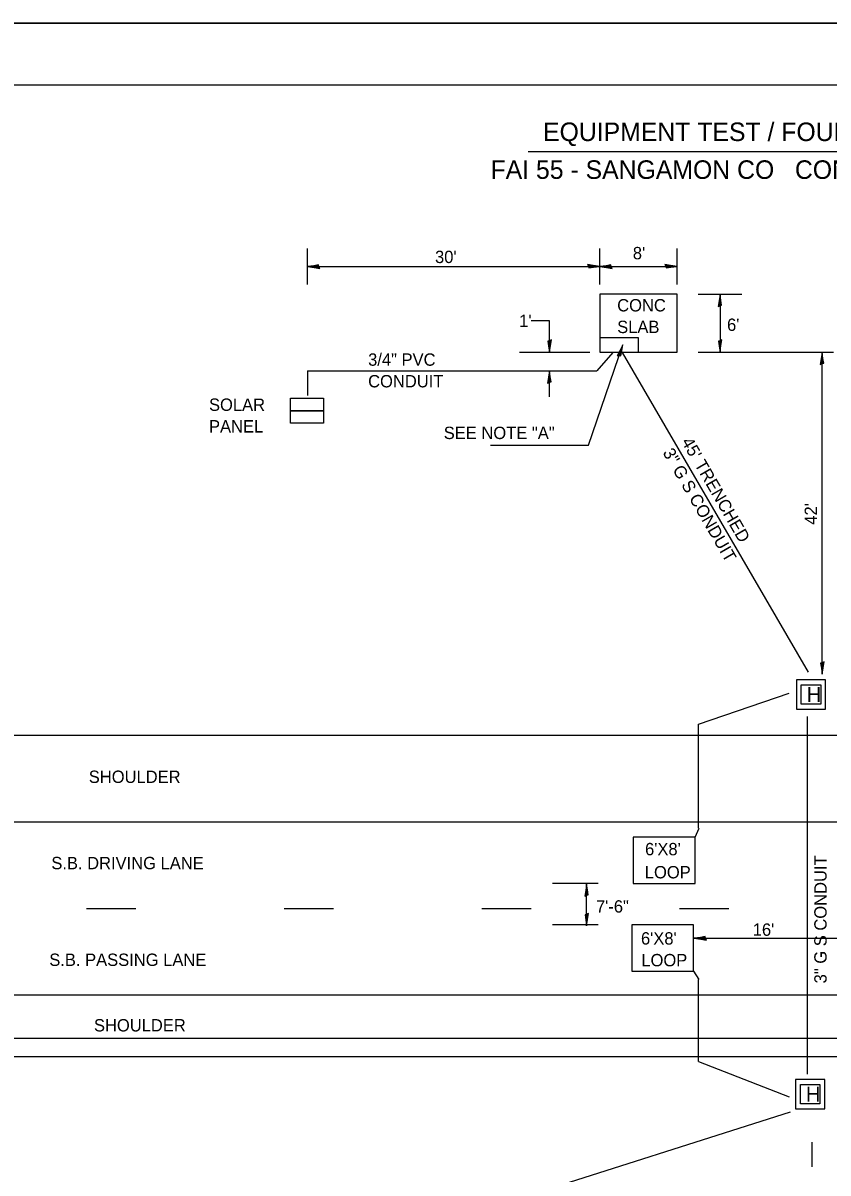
# Model space of a CAD drawing. Extents: x 17216 to 18874, y 6612 to 8544.
# Drawn here: x 17694.6 to 17824.9, y 8358.3 to 8544.4 of the extents above; entities that cross this region are included whole.
import ezdxf

# ---------------------------------------------------------------- set-up
doc = ezdxf.new("R2010")
doc.units = 0
for name, color, linetype in [('Alignment_EX_20 Centerline', 7, 'Continuous'), ('Design_EX_Roadway Dimensions', 7, 'Continuous'), ('Design_EX_Roadway Notes', 7, 'Continuous'), ('Design_PR_PMK Symbols', 7, 'Continuous'), ('Level 48', 7, 'Continuous'), ('Lighting_PR_Above Ground Items', 7, 'Continuous'), ('Sheets_50 Reference Boundary', 7, 'Continuous'), ('Sheets_General Details', 7, 'Continuous'), ('Sheets_Printer Plotting Border', 7, 'Continuous'), ('Signals_EX_Detector Loop', 7, 'Continuous'), ('Signals_PR_Detector Loop', 7, 'Continuous'), ('Topo_EOP', 7, 'Continuous'), ('Topo_Shoulder', 7, 'Continuous')]:
    doc.layers.add(name, color=color, linetype=linetype)

msp = doc.modelspace()

# ---------------------------------------------------------------- linework, layer by layer
at = {"layer": 'Alignment_EX_20 Centerline'}
msp.add_line((17553.85, 8380.11), (18189.55, 8380.11), dxfattribs=at)
at = {"layer": 'Design_EX_Roadway Dimensions'}
for p, q in [((17740.63, 8502.05), (17740.63, 8507.9)), ((17787.94, 8502.05), (17787.94, 8507.9)), ((17800.44, 8502.05), (17800.44, 8507.9)), ((17740.63, 8504.98), (17787.94, 8504.98)), ((17787.94, 8504.98), (17800.44, 8504.98)), ((17803.87, 8500.48), (17810.93, 8500.48)), ((17807.4, 8500.48), (17807.4, 8491.11)), ((17779.79, 8496.17), (17776.81, 8496.17)), ((17779.79, 8491.11), (17779.79, 8496.17)), ((17774.96, 8491.11), (17786.3, 8491.11)), ((17803.87, 8491.11), (17825.76, 8491.11)), ((17823.92, 8438.99), (17823.92, 8491.11)), ((17779.79, 8483.9), (17779.79, 8488.11)), ((17787.68, 8405.14), (17780.29, 8405.14)), ((17785.81, 8398.27), (17785.81, 8405.08)), ((17787.68, 8398.42), (17780.29, 8398.42)), ((17803.21, 8396.28), (17841.26, 8396.28))]:
    msp.add_line(p, q, dxfattribs=at)
for points in [[(17742.47, 8504.95), (17742.41, 8505.22), (17741.63, 8505.1), (17740.63, 8504.98), (17741.7, 8504.83), (17742.63, 8504.67), (17742.47, 8504.95), (17742.39, 8505.13), (17741.31, 8504.97), (17742.49, 8504.77), (17742.31, 8505), (17741.82, 8504.97), (17742.3, 8504.9)], [(17786.1, 8505), (17786.16, 8504.73), (17786.94, 8504.85), (17787.94, 8504.98), (17786.87, 8505.12), (17785.94, 8505.29), (17786.1, 8505), (17786.18, 8504.82), (17787.27, 8504.98), (17786.08, 8505.18), (17786.26, 8504.95), (17786.76, 8504.98), (17786.28, 8505.06)], [(17789.77, 8504.95), (17789.71, 8505.22), (17788.94, 8505.1), (17787.94, 8504.98), (17789, 8504.83), (17789.94, 8504.67), (17789.77, 8504.95), (17789.69, 8505.13), (17788.61, 8504.97), (17789.79, 8504.77), (17789.62, 8505), (17789.12, 8504.97), (17789.6, 8504.9)], [(17798.6, 8505), (17798.66, 8504.73), (17799.44, 8504.85), (17800.44, 8504.98), (17799.37, 8505.12), (17798.44, 8505.29), (17798.6, 8505), (17798.68, 8504.82), (17799.77, 8504.98), (17798.58, 8505.18), (17798.76, 8504.95), (17799.26, 8504.98), (17798.78, 8505.06)], [(17807.38, 8498.65), (17807.65, 8498.71), (17807.53, 8499.49), (17807.4, 8500.48), (17807.26, 8499.42), (17807.09, 8498.48), (17807.38, 8498.65), (17807.56, 8498.73), (17807.4, 8499.81), (17807.19, 8498.63), (17807.42, 8498.8), (17807.39, 8499.3), (17807.32, 8498.82)], [(17779.81, 8492.94), (17779.54, 8492.88), (17779.66, 8492.11), (17779.79, 8491.11), (17779.94, 8492.17), (17780.1, 8493.11), (17779.81, 8492.94), (17779.63, 8492.86), (17779.79, 8491.78), (17780, 8492.96), (17779.76, 8492.79), (17779.8, 8492.29), (17779.87, 8492.77)], [(17807.43, 8492.94), (17807.15, 8492.88), (17807.27, 8492.11), (17807.4, 8491.11), (17807.55, 8492.17), (17807.71, 8493.11), (17807.43, 8492.94), (17807.25, 8492.86), (17807.4, 8491.78), (17807.61, 8492.96), (17807.38, 8492.79), (17807.41, 8492.29), (17807.48, 8492.77)], [(17823.9, 8489.27), (17824.17, 8489.33), (17824.05, 8490.11), (17823.92, 8491.11), (17823.78, 8490.04), (17823.61, 8489.11), (17823.9, 8489.27), (17824.08, 8489.35), (17823.92, 8490.44), (17823.72, 8489.25), (17823.95, 8489.43), (17823.92, 8489.93), (17823.84, 8489.45)], [(17779.76, 8486.27), (17780.04, 8486.33), (17779.92, 8487.11), (17779.79, 8488.11), (17779.64, 8487.04), (17779.48, 8486.11), (17779.76, 8486.27), (17779.94, 8486.35), (17779.79, 8487.44), (17779.58, 8486.25), (17779.81, 8486.43), (17779.78, 8486.93), (17779.71, 8486.45)], [(17823.95, 8440.82), (17823.68, 8440.76), (17823.8, 8439.98), (17823.92, 8438.99), (17824.07, 8440.05), (17824.24, 8440.99), (17823.95, 8440.82), (17823.77, 8440.74), (17823.93, 8439.66), (17824.13, 8440.84), (17823.9, 8440.67), (17823.93, 8440.17), (17824.01, 8440.65)], [(17785.78, 8403.24), (17786.06, 8403.31), (17785.94, 8404.08), (17785.81, 8405.08), (17785.67, 8404.01), (17785.5, 8403.08), (17785.78, 8403.24), (17785.97, 8403.33), (17785.81, 8404.41), (17785.6, 8403.23), (17785.83, 8403.4), (17785.8, 8403.9), (17785.73, 8403.42)], [(17785.84, 8400.1), (17785.56, 8400.04), (17785.68, 8399.27), (17785.81, 8398.27), (17785.96, 8399.33), (17786.12, 8400.27), (17785.84, 8400.1), (17785.66, 8400.02), (17785.81, 8398.94), (17786.02, 8400.12), (17785.79, 8399.95), (17785.82, 8399.45), (17785.89, 8399.93)], [(17805.05, 8396.26), (17804.99, 8396.53), (17804.21, 8396.41), (17803.21, 8396.28), (17804.28, 8396.14), (17805.21, 8395.97), (17805.05, 8396.26), (17804.96, 8396.44), (17803.88, 8396.28), (17805.06, 8396.08), (17804.89, 8396.31), (17804.39, 8396.28), (17804.87, 8396.2)], [(17822.33, 8359.28), (17822.33, 8363.28)]]:
    msp.add_lwpolyline(points, dxfattribs=at)
at = {"layer": 'Design_EX_Roadway Notes'}
for p, q in [((17786.09, 8476.05), (17791.68, 8492.29)), ((17770.26, 8476.05), (17786.09, 8476.05))]:
    msp.add_line(p, q, dxfattribs=at)
msp.add_lwpolyline([(17791.06, 8490.56), (17791.33, 8490.53), (17791.48, 8491.3), (17791.68, 8492.29), (17791.19, 8491.33), (17790.74, 8490.5), (17791.06, 8490.56), (17791.25, 8490.58), (17791.46, 8491.66), (17790.88, 8490.6), (17791.15, 8490.69), (17791.29, 8491.17), (17791.06, 8490.74)], dxfattribs=at)
at = {"layer": 'Design_PR_PMK Symbols'}
msp.add_line((17553.85, 8429.11), (18189.55, 8429.11), dxfattribs=at)
for points in [[(17704.84, 8401.11), (17704.92, 8401.11)], [(17704.92, 8401.11), (17712.84, 8401.11)], [(17736.84, 8401.11), (17736.92, 8401.11)], [(17736.92, 8401.11), (17744.84, 8401.11)], [(17768.84, 8401.11), (17768.92, 8401.11)], [(17768.92, 8401.11), (17776.84, 8401.11)], [(17800.84, 8401.11), (17800.92, 8401.11)], [(17800.92, 8401.11), (17808.84, 8401.11)]]:
    msp.add_lwpolyline(points, dxfattribs=at)
at = {"layer": 'Level 48'}
msp.add_lwpolyline([(17513.85, 8544.37), (18193.85, 8544.37), (18193.85, 8104.37), (17513.85, 8104.37)], close=True, dxfattribs=at)
at = {"layer": 'Lighting_PR_Above Ground Items'}
for points in [[(17819.63, 8368.68), (17824.36, 8368.68), (17824.36, 8373.4), (17819.63, 8373.4)], [(17820.42, 8369.47), (17820.42, 8372.62), (17823.57, 8372.62), (17823.57, 8369.47)]]:
    msp.add_lwpolyline(points, close=True, dxfattribs=at)
at = {"layer": 'Sheets_50 Reference Boundary'}
msp.add_lwpolyline([(17553.85, 8534.37), (18183.85, 8534.37), (18183.85, 8134.37), (17553.85, 8134.37)], close=True, dxfattribs=at)
at = {"layer": 'Sheets_General Details'}
for p, q in [((18193.85, 8544.37), (17513.85, 8544.37)), ((17776.33, 8523.57), (17895.52, 8523.57))]:
    msp.add_line(p, q, dxfattribs=at)
msp.add_lwpolyline([(17553.85, 8534.37), (18183.85, 8534.37), (18183.85, 8114.37), (17553.85, 8114.37)], close=True, dxfattribs=at)
at = {"layer": 'Sheets_Printer Plotting Border'}
msp.add_lwpolyline([(17513.85, 8104.37), (18193.85, 8104.37), (18193.85, 8544.37), (17513.85, 8544.37)], close=True, dxfattribs=at)
at = {"layer": 'Signals_EX_Detector Loop'}
for points in [[(17787.94, 8491.11), (17800.44, 8491.11), (17800.44, 8500.48), (17787.94, 8500.48)], [(17787.94, 8491.11), (17800.44, 8491.11), (17800.44, 8500.48), (17787.94, 8500.48)], [(17787.94, 8491.11), (17794.19, 8491.11), (17794.19, 8493.45), (17787.94, 8493.45)], [(17793.36, 8405.14), (17803.36, 8405.14), (17803.36, 8412.64), (17793.36, 8412.64)], [(17793.11, 8390.92), (17803.11, 8390.92), (17803.11, 8398.42), (17793.11, 8398.42)]]:
    msp.add_lwpolyline(points, close=True, dxfattribs=at)
at = {"layer": 'Signals_PR_Detector Loop'}
for p, q in [((17790.07, 8491.04), (17787.43, 8488.11)), ((17791.58, 8491.06), (17821.67, 8439.31)), ((17740.63, 8488.11), (17787.43, 8488.11)), ((17740.63, 8488.11), (17740.63, 8484.08)), ((17803.93, 8430.9), (17818.61, 8435.92)), ((17821.57, 8374.28), (17821.57, 8432.16)), ((17803.93, 8414.07), (17803.93, 8430.9)), ((17803.36, 8412.64), (17804.03, 8414.07)), ((17803.11, 8390.92), (17803.99, 8389.62)), ((17803.93, 8376.35), (17803.93, 8389.62)), ((17803.93, 8376.35), (17818.59, 8370.62)), ((17818.74, 8368.14), (17713.45, 8334.67))]:
    msp.add_line(p, q, dxfattribs=at)
for points in [[(17737.89, 8483.64), (17743.23, 8483.64), (17743.23, 8481.64), (17737.89, 8481.64)], [(17737.89, 8481.64), (17743.23, 8481.64), (17743.23, 8479.64), (17737.89, 8479.64)], [(17819.75, 8433.35), (17824.48, 8433.35), (17824.48, 8438.07), (17819.75, 8438.07)], [(17820.54, 8434.13), (17820.54, 8437.28), (17823.69, 8437.28), (17823.69, 8434.13)]]:
    msp.add_lwpolyline(points, close=True, dxfattribs=at)
at = {"layer": 'Topo_EOP'}
for p, q in [((17635.93, 8415.11), (17978.29, 8415.11)), ((17635.93, 8387.11), (17978.29, 8387.11))]:
    msp.add_line(p, q, dxfattribs=at)
at = {"layer": 'Topo_Shoulder'}
for p, q in [((17635.93, 8429.11), (17978.29, 8429.11)), ((17635.93, 8377.11), (17978.29, 8377.11))]:
    msp.add_line(p, q, dxfattribs=at)

# ---------------------------------------------------------------- texts
at = {"layer": 'Design_EX_Roadway Dimensions'}
for s, p in [("8'", (17793.28, 8506.14)), ("30'", (17761.27, 8505.53)), ("1'", (17774.89, 8495.2)), ("6'", (17808.53, 8494.55)), ('7\'-6"', (17787.32, 8400.42)), ("16'", (17812.69, 8396.67))]:
    msp.add_text(s, height=2, dxfattribs=at).set_placement(p)
msp.add_text("42'", height=2, rotation=90, dxfattribs=at).set_placement((17823.09, 8463.19))
at = {"layer": 'Design_EX_Roadway Notes'}
for s, p in [('CONC', (17790.75, 8497.7)), ('SLAB', (17790.75, 8494.2)), ('3/4" PVC', (17750.44, 8488.91)), ('CONDUIT', (17750.44, 8485.41)), ('SOLAR', (17724.69, 8481.61)), ('PANEL', (17724.69, 8478.11)), ('SEE NOTE "A"', (17762.68, 8477.05)), ('SHOULDER', (17705.23, 8421.4)), ("6'X8'", (17795.26, 8409.7)), ('S.B. DRIVING LANE', (17699.17, 8407.44)), ('LOOP', (17795.22, 8405.96)), ("6'X8'", (17794.6, 8395.25)), ('S.B. PASSING LANE', (17698.84, 8391.79)), ('LOOP', (17794.66, 8391.73)), ('SHOULDER', (17706.07, 8381.19))]:
    msp.add_text(s, height=2, dxfattribs=at).set_placement(p)
for s, rotation, p in [("45' TRENCHED", 300.0322, (17801.08, 8476.61)), ('3" G S CONDUIT', 300.0322, (17798.05, 8474.86)), ('3" G S CONDUIT', 90, (17824.65, 8388.97))]:
    msp.add_text(s, height=2, rotation=rotation, dxfattribs=at).set_placement(p)
at = {"layer": 'Lighting_PR_Above Ground Items'}
msp.add_text('H', height=2.4, dxfattribs=at).set_placement((17821.31, 8369.84))
at = {"layer": 'Sheets_General Details'}
for s, p in [('EQUIPMENT TEST / FOUR-WEEK COUNT STATION', (17778.75, 8525.27)), ('FAI 55 - SANGAMON CO   CONSTRUCTION STA 302+50', (17770.25, 8519.15))]:
    msp.add_text(s, height=3, dxfattribs=at).set_placement(p)
at = {"layer": 'Signals_PR_Detector Loop'}
msp.add_text('H', height=2.4, dxfattribs=at).set_placement((17821.44, 8434.51))

doc.saveas('drawing.dxf')
